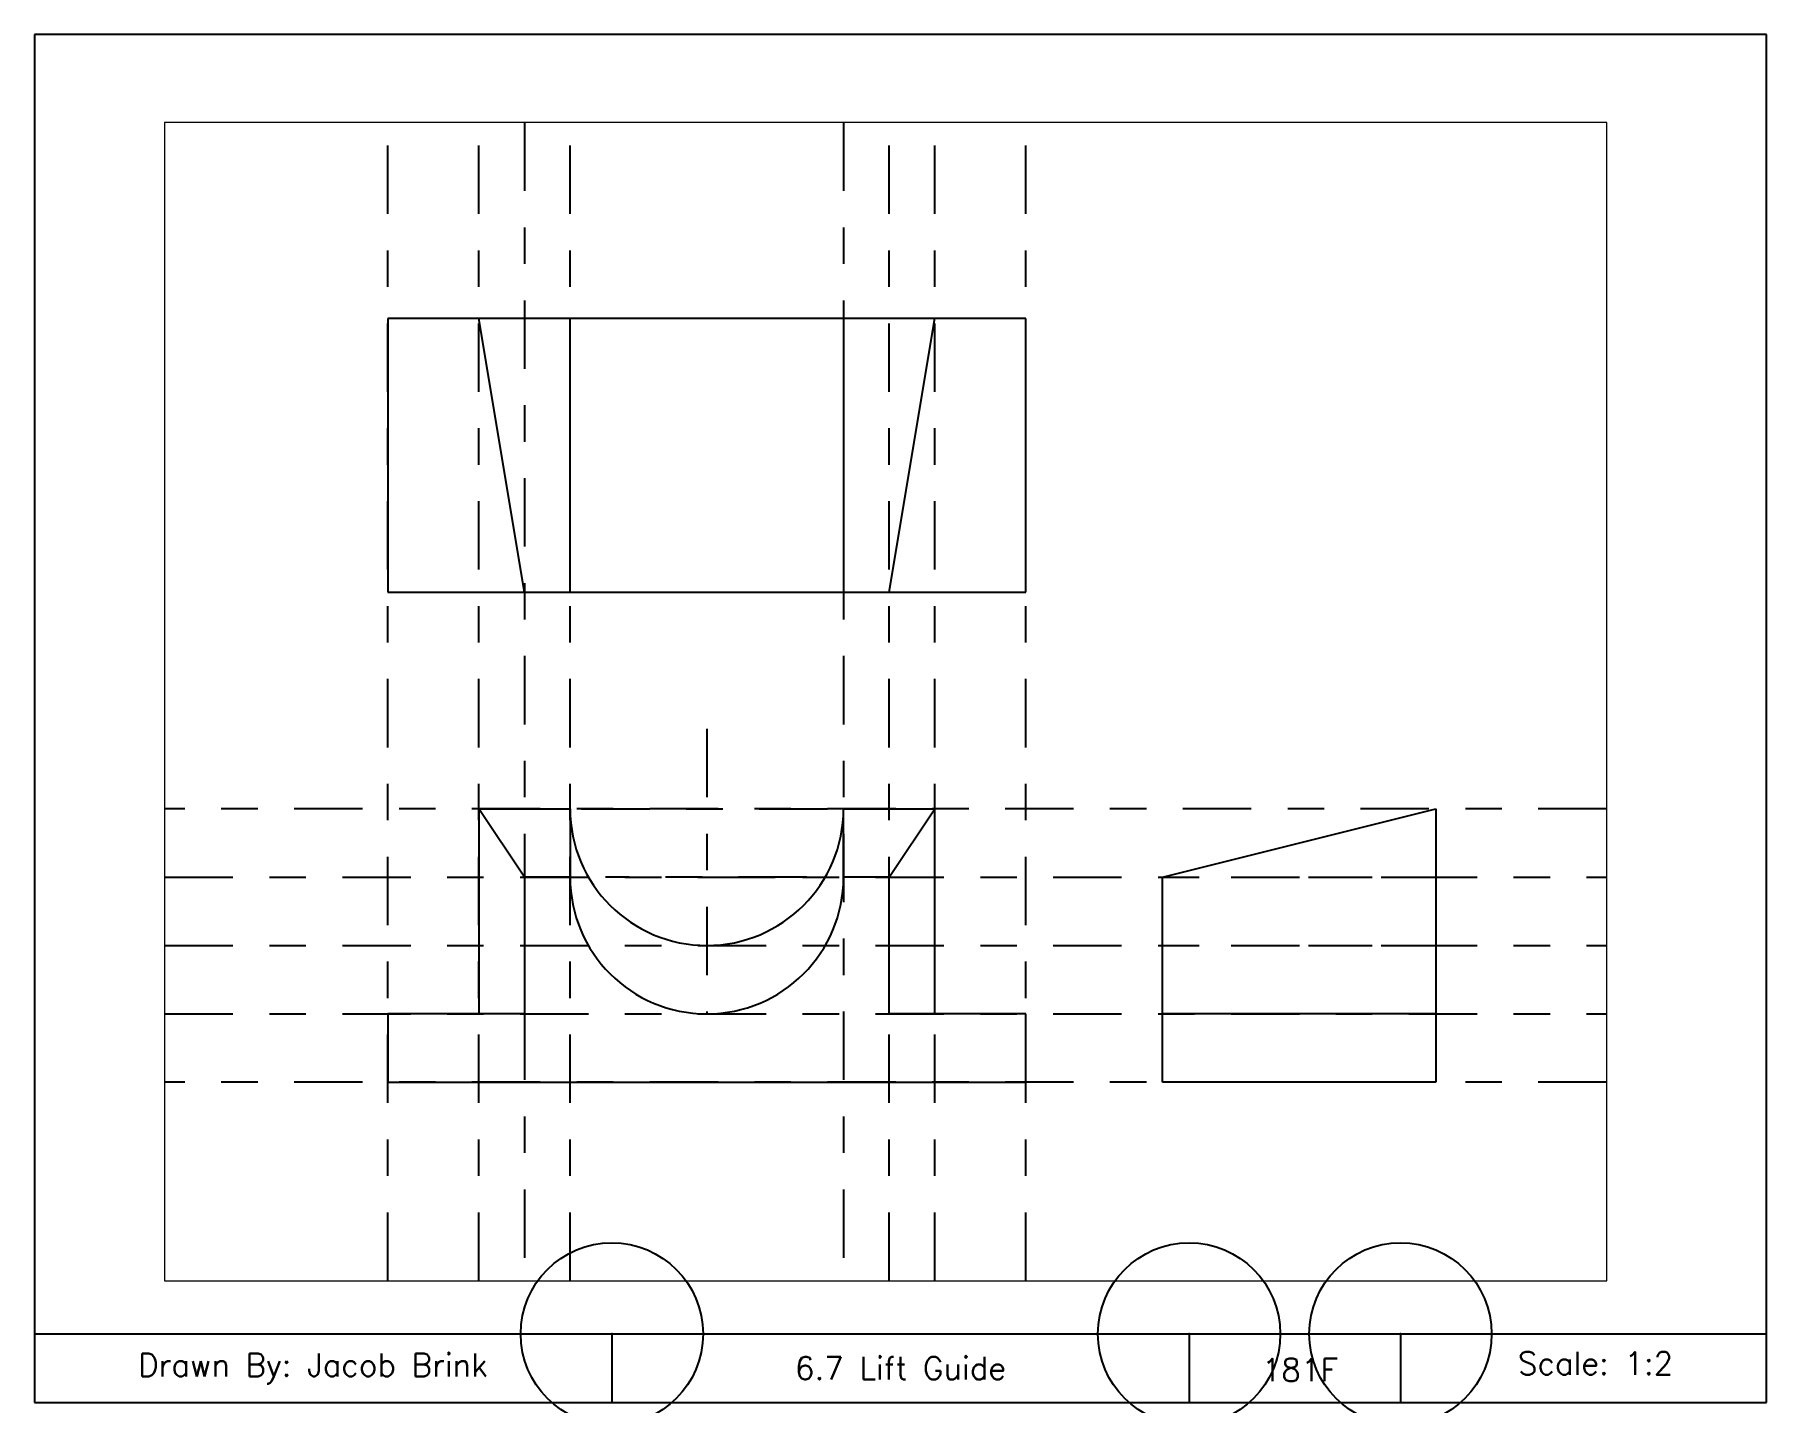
# Paper-space layout 'Layout2' of a CAD drawing. Header units: inches. Extents: x 0.5 to 10, y 0.25 to 7.75.
# The model-space entities are those that its viewports show. They can reach past a viewport. Long polylines and large blocks are cut down to what shows.
import ezdxf
from ezdxf.enums import TextEntityAlignment as Align

# ---------------------------------------------------------------- set-up
doc = ezdxf.new("R2010")
doc.units = ezdxf.units.IN
doc.header["$LTSCALE"] = 0.15
doc.header["$MEASUREMENT"] = 0
doc.header["$PDMODE"] = 32
doc.linetypes.add('CENTER', pattern=[2, 1.25, -0.25, 0.25, -0.25])
doc.linetypes.add('DASHED', pattern=[0.75, 0.5, -0.25])
for name, color, linetype in [('Center', 130, 'CENTER'), ('Hidden line', 50, 'DASHED'), ('Text', 80, 'Continuous'), ('Title Block', 210, 'Continuous'), ('Visible', 10, 'Continuous')]:
    doc.layers.add(name, color=color, linetype=linetype)
doc.layers.add('Viewport Hid', color=254, linetype='Continuous', plot=False)
doc.layers.add('Work Line', color=96, linetype='CENTER', plot=False)
doc.styles.get("Standard").update_dxf_attribs({"font": 'romans.shx', "height": 0.25})

msp = doc.modelspace()

# ---------------------------------------------------------------- linework, layer by layer
at = {"layer": 'Center'}
for p, q in [((3.5, 3.875), (3.5, 0.75)), ((2.125, 3), (2.125, 3)), ((2.125, 3), (2.125, 3)), ((2.125, 3), (2.125, 3)), ((2.125, 3), (2.125, 3)), ((2.125, 3), (4.875, 3)), ((4.598, 2.25), (2.387, 2.25)), ((3.5, 2.25), (4.598, 2.25))]:
    msp.add_line(p, q, dxfattribs=at)
at = {"layer": 'Hidden line'}
for p, q in [((8.5, 2.25), (11.5, 2.25)), ((8.5, 1.5), (11.5, 1.5))]:
    msp.add_line(p, q, dxfattribs=at)
at = {"layer": 'Visible'}
for p, q in [((7, 8.375), (0, 8.375)), ((0, 8.375), (0, 5.375)), ((1.5, 5.375), (1, 8.375)), ((2, 5.375), (2, 8.375)), ((5, 8.375), (5, 5.375)), ((5.5, 5.375), (6, 8.375)), ((7, 5.375), (7, 8.375)), ((0, 5.375), (7, 5.375)), ((1, 3), (1, 0.75)), ((1.5, 2.25), (1, 3)), ((1, 3), (2, 3)), ((2, 3), (2, 2.25)), ((5, 2.25), (5, 3)), ((5, 3), (6, 3)), ((5.5, 2.25), (6, 3)), ((6, 0.75), (6, 3)), ((8.5, 2.25), (11.5, 3)), ((11.5, 3), (11.5, 2.25)), ((1.5, 2.25), (1.5, 0.75)), ((2, 2.25), (1.5, 2.25)), ((5.5, 2.25), (5, 2.25)), ((5.5, 0.75), (5.5, 2.25)), ((8.5, 0), (8.5, 2.25)), ((11.5, 2.25), (11.5, 0)), ((1.5, 0.75), (0, 0.75)), ((0, 0.75), (0, 0)), ((7, 0.75), (5.5, 0.75)), ((7, 0.75), (6, 0.75)), ((6, 0.75), (6, 0.75)), ((7, 0), (7, 0.75)), ((11.5, 0.75), (8.5, 0.75)), ((0, 0), (7, 0)), ((11.5, 0), (8.5, 0))]:
    msp.add_line(p, q, dxfattribs=at)
for centre in [(3.5, 3), (3.5, 2.25)]:
    msp.add_arc(centre, 1.5, 180, 0, dxfattribs=at)
at = {"layer": 'Work Line'}
for p, direction in [((0, 0.75), (0, 1)), ((1, 1.25), (0, 1)), ((1.5, 2.25), (0, -1)), ((2, 3), (0, 1)), ((5, 3), (0, -1)), ((5.5, 1.125), (0, 1)), ((6, 1.25), (0, 1)), ((7, 0.5), (0, 1)), ((6, 3), (-1, 0)), ((1.5, 2.25), (1, 0)), ((3.5, 1.5), (1, 0)), ((0.625, 0.75), (1, 0)), ((6.625, 0), (-1, 0))]:
    msp.add_xline(p, direction, dxfattribs=at)

psp = doc.layouts.new('Layout2')

# ---------------------------------------------------------------- linework, layer by layer
at = {"layer": 'Defpoints'}
for p in [(3.6667, 0.625), (3.6667, 0.625), (3.6667, 0.625), (3.6667, 0.625), (6.8333, 0.625), (6.8333, 0.625), (6.8333, 0.625), (6.8333, 0.625)]:
    psp.add_point(p, dxfattribs=at)
at = {"layer": 'Title Block'}
for p, q in [((10, 7.75), (0.5, 7.75)), ((0.5, 7.75), (0.5, 0.25)), ((10, 0.25), (10, 7.75)), ((0.5, 0.625), (10, 0.625)), ((3.6667, 0.625), (3.6667, 0.25)), ((6.8333, 0.625), (6.8333, 0.25)), ((7.9927, 0.625), (7.9927, 0.25)), ((0.5, 0.25), (10, 0.25))]:
    psp.add_line(p, q, dxfattribs=at)
for p in [(3.6667, 0.625), (6.8333, 0.625), (7.9927, 0.625)]:
    psp.add_point(p, dxfattribs=at)

# ---------------------------------------------------------------- texts
at = {"layer": 'Text'}
for s, p in [('Drawn By: Jacob Brink', (2.0271, 0.3926)), ('6.7 Lift Guide', (5.25, 0.375)), ('181F', (7.4412, 0.3654)), ('Scale: 1:2', (9.063, 0.4018))]:
    psp.add_text(s, height=0.125, dxfattribs=at).set_placement(p, align=Align.CENTER)

# ---------------------------------------------------------------- viewports
at = {"layer": 'Viewport Hid'}
vp = psp.add_viewport(center=(5.1686, 4.0923), size=(7.9109, 6.351207), view_center_point=(5.4621, 4.1738), view_height=12.702414, dxfattribs=at)
vp.frozen_layers = ['Viewport Hid']

doc.saveas('drawing.dxf')
